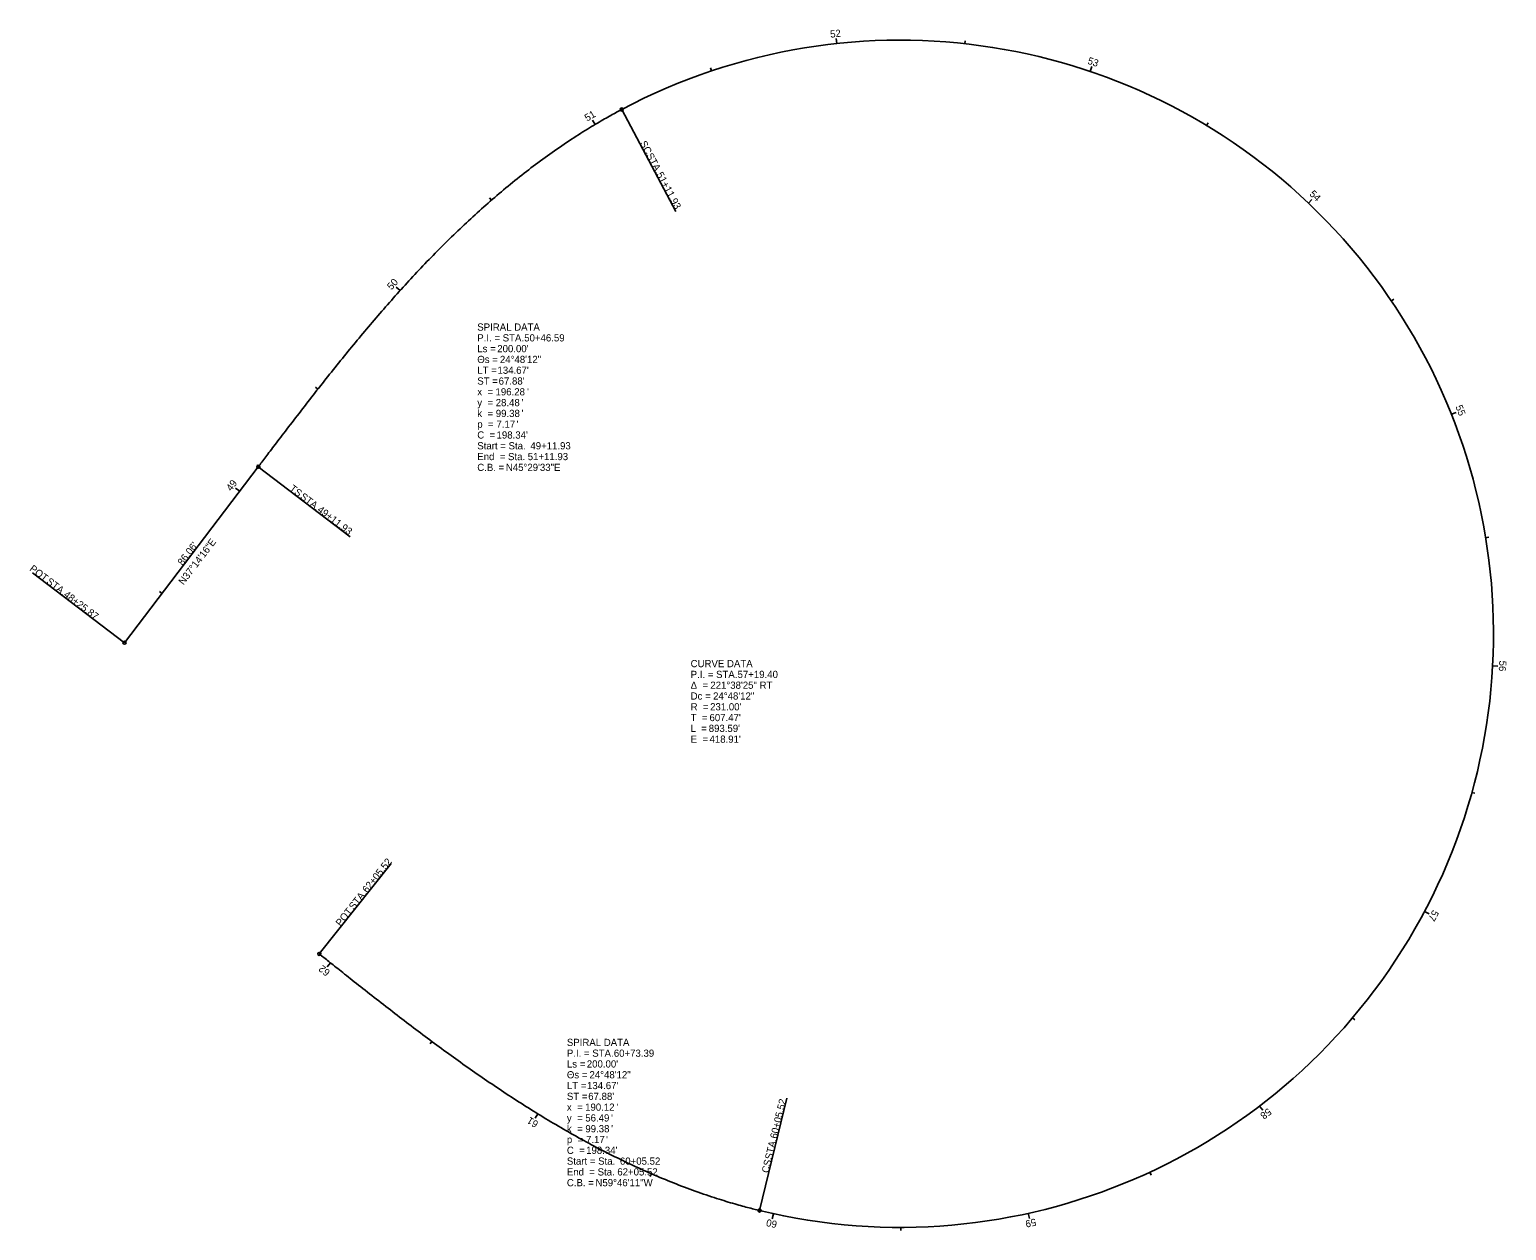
# Model space of a CAD drawing. Extents: x 220730 to 221305, y 546981 to 547449.
import ezdxf

# ---------------------------------------------------------------- set-up
doc = ezdxf.new("R2010")
doc.units = 0
for name, color, linetype in [('GE_P_Alignment', 7, 'Continuous'), ('GE_P_Alignment_100_Bearings', 7, 'Continuous'), ('GE_P_Alignment_100_Cardinal_Points', 7, 'Continuous'), ('GE_P_Alignment_100_Curve_Data', 7, 'Continuous'), ('GE_P_Alignment_100_Distances', 7, 'Continuous'), ('GE_P_Alignment_100_Stations', 7, 'Continuous')]:
    doc.layers.add(name, color=color, linetype=linetype)

msp = doc.modelspace()

# ---------------------------------------------------------------- linework, layer by layer
at = {"layer": 'GE_P_Alignment'}
for p, q in [((220818.78, 547278.46), (220766.7, 547209.95)), ((220766.7, 547209.95), (220818.78, 547278.46)), ((220766.7, 547209.95), (220818.78, 547278.46))]:
    msp.add_line(p, q, dxfattribs=at)
msp.add_arc((221068.53, 547213.46), 231, 256.31859, 117.95878, dxfattribs=at)
msp.add_arc((221068.53, 547213.46), 231, 256.31859, 117.95878, dxfattribs=at)
msp.add_arc((221068.53, 547213.46), 231, 256.31859, 117.95878, dxfattribs=at)
for points in [[(220960.23, 547417.49), (220958.89, 547416.78), (220956.22, 547415.34), (220950.96, 547412.34), (220944.48, 547408.41), (220936.88, 547403.42), (220929.45, 547398.18), (220922.2, 547392.69), (220915.11, 547386.99), (220908.2, 547381.09), (220901.44, 547375.01), (220894.84, 547368.76), (220888.38, 547362.36), (220882.07, 547355.82), (220875.88, 547349.15), (220869.82, 547342.38), (220863.86, 547335.51), (220858, 547328.56), (220852.24, 547321.53), (220846.54, 547314.45), (220840.91, 547307.31), (220835.33, 547300.13), (220829.79, 547292.92), (220825.2, 547286.9), (220821.53, 547282.08), (220819.7, 547279.66), (220818.78, 547278.46)], [(220818.78, 547278.46), (220819.7, 547279.66), (220821.53, 547282.08), (220825.2, 547286.9), (220829.79, 547292.92), (220835.33, 547300.13), (220840.91, 547307.31), (220846.54, 547314.45), (220852.24, 547321.53), (220858, 547328.56), (220863.86, 547335.51), (220869.82, 547342.38), (220875.88, 547349.15), (220882.07, 547355.82), (220888.38, 547362.36), (220894.84, 547368.76), (220901.44, 547375.01), (220908.2, 547381.09), (220915.11, 547386.99), (220922.2, 547392.69), (220929.45, 547398.18), (220936.88, 547403.42), (220944.48, 547408.41), (220950.96, 547412.34), (220956.22, 547415.34), (220958.89, 547416.78), (220960.23, 547417.49)], [(220818.78, 547278.46), (220819.7, 547279.66), (220821.53, 547282.08), (220825.2, 547286.9), (220829.79, 547292.92), (220835.33, 547300.13), (220840.91, 547307.31), (220846.54, 547314.45), (220852.24, 547321.53), (220858, 547328.56), (220863.86, 547335.51), (220869.82, 547342.38), (220875.88, 547349.15), (220882.07, 547355.82), (220888.38, 547362.36), (220894.84, 547368.76), (220901.44, 547375.01), (220908.2, 547381.09), (220915.11, 547386.99), (220922.2, 547392.69), (220929.45, 547398.18), (220936.88, 547403.42), (220944.48, 547408.41), (220950.96, 547412.34), (220956.22, 547415.34), (220958.89, 547416.78), (220960.23, 547417.49)], [(220842.52, 547088.87), (220843.71, 547087.93), (220846.08, 547086.04), (220850.83, 547082.27), (220856.77, 547077.57), (220863.91, 547071.95), (220871.09, 547066.37), (220878.3, 547060.84), (220885.57, 547055.37), (220892.89, 547049.99), (220900.28, 547044.69), (220907.75, 547039.51), (220915.3, 547034.44), (220922.94, 547029.51), (220930.67, 547024.73), (220938.5, 547020.11), (220946.44, 547015.68), (220954.49, 547011.46), (220962.65, 547007.44), (220970.92, 547003.67), (220979.3, 547000.14), (220987.79, 546996.89), (220996.39, 546993.93), (221003.64, 546991.72), (221009.48, 546990.11), (221012.42, 546989.37), (221013.89, 546989.01)], [(220842.52, 547088.87), (220843.71, 547087.93), (220846.08, 547086.04), (220850.83, 547082.27), (220856.77, 547077.57), (220863.91, 547071.95), (220871.09, 547066.37), (220878.3, 547060.84), (220885.57, 547055.37), (220892.89, 547049.99), (220900.28, 547044.69), (220907.75, 547039.51), (220915.3, 547034.44), (220922.94, 547029.51), (220930.67, 547024.73), (220938.5, 547020.11), (220946.44, 547015.68), (220954.49, 547011.46), (220962.65, 547007.44), (220970.92, 547003.67), (220979.3, 547000.14), (220987.79, 546996.89), (220996.39, 546993.93), (221003.64, 546991.72), (221009.48, 546990.11), (221012.42, 546989.37), (221013.89, 546989.01)], [(221013.89, 546989.01), (221012.42, 546989.37), (221009.48, 546990.11), (221003.64, 546991.72), (220996.39, 546993.93), (220987.79, 546996.89), (220979.3, 547000.14), (220970.92, 547003.67), (220962.65, 547007.44), (220954.49, 547011.46), (220946.44, 547015.68), (220938.5, 547020.11), (220930.67, 547024.73), (220922.94, 547029.51), (220915.3, 547034.44), (220907.75, 547039.51), (220900.28, 547044.69), (220892.89, 547049.99), (220885.57, 547055.37), (220878.3, 547060.84), (220871.09, 547066.37), (220863.91, 547071.95), (220856.77, 547077.57), (220850.83, 547082.27), (220846.08, 547086.04), (220843.71, 547087.93), (220842.52, 547088.87)], [(221013.89, 546989.01), (221012.42, 546989.37), (221009.48, 546990.11), (221003.64, 546991.72), (220996.39, 546993.93), (220987.79, 546996.89), (220979.3, 547000.14), (220970.92, 547003.67), (220962.65, 547007.44), (220954.49, 547011.46), (220946.44, 547015.68), (220938.5, 547020.11), (220930.67, 547024.73), (220922.94, 547029.51), (220915.3, 547034.44), (220907.75, 547039.51), (220900.28, 547044.69), (220892.89, 547049.99), (220885.57, 547055.37), (220878.3, 547060.84), (220871.09, 547066.37), (220863.91, 547071.95), (220856.77, 547077.57), (220850.83, 547082.27), (220846.08, 547086.04), (220843.71, 547087.93), (220842.52, 547088.87)]]:
    msp.add_open_spline(points, degree=3, dxfattribs=at)
at = {"layer": 'GE_P_Alignment_100_Cardinal_Points'}
for p, q in [((220960.23, 547417.49), (220981.32, 547377.75)), ((220818.78, 547278.46), (220854.6, 547251.23)), ((220766.7, 547209.95), (220730.88, 547237.18)), ((220842.52, 547088.87), (220870.53, 547124.09)), ((221013.89, 546989.01), (221024.53, 547032.73))]:
    msp.add_line(p, q, dxfattribs=at)
for centre in [(220960.23, 547417.49), (220818.78, 547278.46), (220766.7, 547209.95), (220842.52, 547088.87), (221013.89, 546989.01)]:
    msp.add_circle(centre, 0.6, dxfattribs=at)
at = {"layer": 'GE_P_Alignment_100_Stations'}
for p, q in [((221043.93, 547443.14), (221043.71, 547445.13)), ((221093.83, 547443.07), (221093.96, 547444.26)), ((220995.17, 547432.5), (220994.79, 547433.64)), ((221142.55, 547432.27), (221143.19, 547434.17)), ((220949.84, 547411.64), (220948.81, 547413.36)), ((221187.82, 547411.27), (221188.44, 547412.3)), ((220909.51, 547382.19), (220908.73, 547383.09)), ((221227.52, 547381.04), (221228.89, 547382.49)), ((220874, 547347.04), (220872.51, 547348.38)), ((221259.8, 547342.98), (221260.79, 547343.65)), ((220841.98, 547308.65), (220841.03, 547309.39)), ((221283.15, 547298.88), (221285.01, 547299.62)), ((220811.56, 547268.96), (220809.97, 547270.17)), ((221296.49, 547250.79), (221297.67, 547250.99)), ((220781.31, 547229.16), (220780.35, 547229.88)), ((221299.19, 547200.96), (221301.19, 547200.86)), ((221291.12, 547151.72), (221292.28, 547151.4)), ((221272.67, 547105.35), (221274.44, 547104.42)), ((220846.84, 547085.44), (220845.6, 547083.87)), ((221244.69, 547064.03), (221245.61, 547063.26)), ((220886.36, 547054.81), (220885.64, 547053.84)), ((221208.49, 547029.68), (221209.7, 547028.09)), ((220927.63, 547026.62), (220926.58, 547024.91)), ((220971.83, 547003.32), (220971.35, 547002.22)), ((221165.76, 547003.91), (221166.26, 547002.83)), ((221019.26, 546987.77), (221018.84, 546985.82)), ((221118.48, 546987.92), (221118.92, 546985.97)), ((221068.88, 546982.46), (221068.88, 546981.26))]:
    msp.add_line(p, q, dxfattribs=at)

# ---------------------------------------------------------------- texts
at = {"layer": 'GE_P_Alignment_100_Bearings'}
msp.add_text('N37°14\'16"E', height=2.8, rotation=52.76215, dxfattribs=at).set_placement((220789.69, 547232.25))
at = {"layer": 'GE_P_Alignment_100_Cardinal_Points'}
for s, rotation, p in [('SC', 297.95878, (220967.22, 547404.4)), (' STA. ', 297.95878, (220969.24, 547400.6)), ('51+11.93', 297.95878, (220973.67, 547392.26)), ('TS', 322.76215, (220830.68, 547269.46)), (' STA. ', 322.76215, (220833.98, 547266.95)), ('49+11.93', 322.76215, (220841.51, 547261.23)), ('POT', 322.76215, (220729.51, 547238.27)), (' STA. ', 322.76215, (220735.24, 547233.91)), ('48+25.87', 322.76215, (220742.77, 547228.19)), ('62+05.52', 51.51523, (220861.18, 547112.41)), (' STA. ', 51.51523, (220855.3, 547105.01)), ('POT', 51.51523, (220850.82, 547099.37)), ('60+05.52', 76.31859, (221020.61, 547016.8)), (' STA. ', 76.31859, (221018.38, 547007.61)), ('CS', 76.31859, (221017.36, 547003.43))]:
    msp.add_text(s, height=2.8, rotation=rotation, dxfattribs=at).set_placement(p)
at = {"layer": 'GE_P_Alignment_100_Curve_Data'}
for s, p in [('SPIRAL DATA', (220904.02, 547331.42)), ('P.I. = STA. ', (220904.02, 547327.22)), ('50+46.59', (220922.29, 547327.22)), ('Θs = ', (220904.02, 547318.82)), ('Ls = ', (220904.02, 547323.02)), ("200.00'", (220911.79, 547323.02)), ('24°48\'12"', (220912.83, 547318.82)), ('LT = ', (220904.02, 547314.62)), ("134.67'", (220911.88, 547314.62)), ('ST = ', (220904.02, 547310.42)), ('196.28', (220911.12, 547306.22)), ("67.88'", (220912.33, 547310.42)), ("'", (220923.41, 547306.22)), ('y  = ', (220904.02, 547302.02)), ('x  = ', (220904.02, 547306.22)), ('28.48', (220911.19, 547302.02)), ("'", (220921.24, 547302.02)), ('k  = ', (220904.02, 547297.82)), ('99.38', (220911.22, 547297.82)), ("'", (220921.27, 547297.82)), ('C  = ', (220904.02, 547289.42)), ('p  = ', (220904.02, 547293.62)), ('7.17', (220911.48, 547293.62)), ("198.34'", (220911.52, 547289.42)), ("'", (220919.3, 547293.62)), ('Start = Sta. ', (220904.02, 547285.22)), ('49+11.93', (220924.68, 547285.22)), ('End  = Sta. ', (220904.02, 547281.02)), ('51+11.93', (220923.66, 547281.02)), ('C.B. = ', (220904.02, 547276.82)), ('N45°29\'33"E', (220915.15, 547276.82)), ('CURVE DATA', (220987.06, 547200.45)), ('Δ  = ', (220987.06, 547192.05)), ('P.I. = STA. ', (220987.06, 547196.25)), ('221°38\'25" RT', (220994.73, 547192.05)), ('57+19.40', (221005.32, 547196.25)), ('Dc = ', (220987.06, 547187.85)), ('24°48\'12"', (220995.8, 547187.85)), ('R  = ', (220987.06, 547183.65)), ("231.00'", (220994.64, 547183.65)), ('T  = ', (220987.06, 547179.45)), ('L  = ', (220987.06, 547175.25)), ("893.59'", (220994.1, 547175.25)), ("607.47'", (220994.4, 547179.45)), ('E  = ', (220987.06, 547171.05)), ("418.91'", (220994.4, 547171.05)), ('SPIRAL DATA', (220938.89, 547053.05)), ('P.I. = STA. ', (220938.89, 547048.85)), ('60+73.39', (220957.16, 547048.85)), ('Ls = ', (220938.89, 547044.65)), ("200.00'", (220946.65, 547044.65)), ('Θs = ', (220938.89, 547040.45)), ('LT = ', (220938.89, 547036.25)), ("134.67'", (220946.74, 547036.25)), ('24°48\'12"', (220947.69, 547040.45)), ('ST = ', (220938.89, 547032.05)), ("67.88'", (220947.2, 547032.05)), ('x  = ', (220938.89, 547027.85)), ('190.12', (220945.99, 547027.85)), ("'", (220958.28, 547027.85)), ('y  = ', (220938.89, 547023.65)), ('k  = ', (220938.89, 547019.45)), ('56.49', (220946.05, 547023.65)), ('99.38', (220946.08, 547019.45)), ("'", (220956.1, 547023.65)), ("'", (220956.14, 547019.45)), ('p  = ', (220938.89, 547015.25)), ('7.17', (220946.35, 547015.25)), ("'", (220954.16, 547015.25)), ('C  = ', (220938.89, 547011.05)), ("198.34'", (220946.38, 547011.05)), ('Start = Sta. ', (220938.89, 547006.85)), ('End  = Sta. ', (220938.89, 547002.65)), ('62+05.52', (220958.52, 547002.65)), ('60+05.52', (220959.54, 547006.85)), ('C.B. = ', (220938.89, 546998.45)), ('N59°46\'11"W', (220950.02, 546998.45))]:
    msp.add_text(s, height=2.8, dxfattribs=at).set_placement(p)
at = {"layer": 'GE_P_Alignment_100_Distances'}
msp.add_text("86.06'", height=2.8, rotation=52.76215, dxfattribs=at).set_placement((220789.34, 547239.8))
at = {"layer": 'GE_P_Alignment_100_Stations'}
for s, rotation, p in [('52', 6.11345, (221041.51, 547445.4)), ('53', 341.31008, (221141.31, 547435.33)), ('51', 30.82862, (220946.81, 547412.74)), ('54', 316.50671, (221227.67, 547384.33)), ('50', 47.95213, (220870.65, 547347.06)), ('55', 291.70335, (221284.67, 547301.84)), ('49', 52.76215, (220808.24, 547268.72)), ('56', 266.89998, (221301.81, 547203.07)), ('57', 242.09661, (221275.96, 547106.21)), ('62', 141.53409, (220846.98, 547082.13)), ('58', 217.29324, (221211.77, 547029.04)), ('61', 148.41889, (220928.06, 547023.42)), ('60', 167.68651, (221020.91, 546984.85)), ('59', 192.48988, (221121.18, 546985.96))]:
    msp.add_text(s, height=2.8, rotation=rotation, dxfattribs=at).set_placement(p)

doc.saveas('drawing.dxf')
